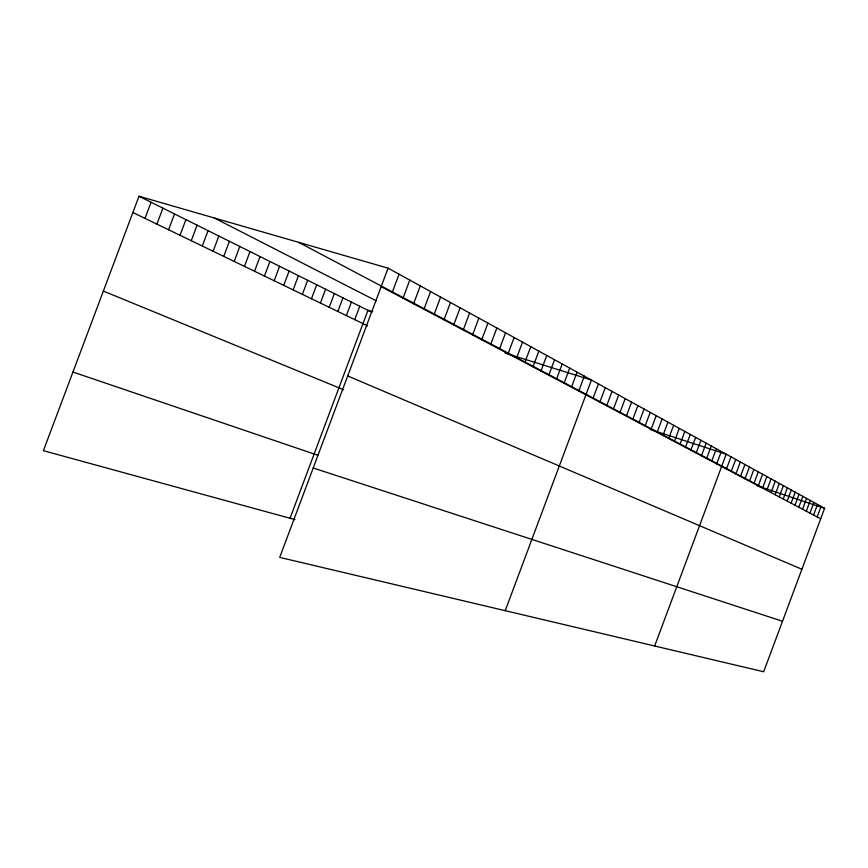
<?xml version="1.0" encoding="UTF-8"?>
<svg xmlns="http://www.w3.org/2000/svg" width="868" height="868" viewBox="0 0 868 868"><rect width="100%" height="100%" fill="white"/><g stroke="black" fill="none" stroke-linecap="round" stroke-linejoin="round"><path stroke-width="1.3" d="M490.67 344.498L496.843 327.995M499.458 349.142L505.577 332.802M508.084 353.688L514.138 337.511M516.536 358.159L522.525 342.133M524.825 362.542L530.76 346.668M532.963 366.839L538.844 351.106M540.948 371.048L546.775 355.479M548.793 375.193L554.565 359.753M556.486 379.262L562.204 363.963M564.048 383.244L569.712 368.097M571.47 387.171L577.079 372.144M578.761 391.012L584.327 376.126M505.23 610.681L591.433 380.043L505.067 353.092M592.952 398.51L598.421 383.884M599.864 402.166L605.289 387.671M606.667 405.757L612.038 391.381M613.34 409.284L618.667 395.027M619.904 412.745L625.188 398.618M626.36 416.163L631.6 402.144M632.718 419.515L637.904 405.616M638.957 422.814L644.11 409.023M645.098 426.058L650.208 412.376M651.141 429.248L656.208 415.685M657.087 432.383L662.11 418.929M662.946 435.476L667.926 422.13M668.696 438.514L673.644 425.277M674.371 441.508L679.275 428.369M679.948 444.459L684.819 431.418M685.438 447.356L690.266 434.423M690.852 450.21L695.648 437.374M696.179 453.031L700.932 440.293M701.42 455.798L706.14 443.157M706.595 458.532L711.272 445.978M711.684 461.212L716.328 448.767M716.697 463.87L721.319 451.501M654.656 645.987L726.223 454.203L650.089 429.432M726.451 469.013L730.997 456.828M731.192 471.519L735.706 459.422M735.869 473.982L740.35 461.971M740.48 476.423L744.928 464.499M745.015 478.821L749.442 466.973M749.496 481.187L753.891 469.425M753.923 483.519L758.274 471.845M758.274 485.82L762.603 474.221M762.581 488.087L766.878 476.575M766.813 490.333L771.088 478.886M771.001 492.547L775.243 481.176M775.135 494.727L779.345 483.433M779.204 496.876L783.392 485.657M783.229 498.991L787.385 487.849M787.189 501.096L791.323 490.019M791.106 503.158L795.207 492.156M794.98 505.198L799.048 494.272M798.788 507.216L802.835 496.355M802.564 509.212L806.578 498.416M806.285 511.176L810.278 500.445M809.952 513.107L813.924 502.453M813.576 515.028L817.526 504.438M817.168 516.916L821.085 506.402M388.083 268.169L824.6 508.333L763.688 671.756L279.713 557.397L388.083 268.169L138.999 196.244L43.4 450.676L295.001 519.628M145.01 218.378L151.065 202.255M156.902 224.118L162.902 208.157M168.566 229.749L174.511 213.94M180.023 235.282L185.904 219.615M191.253 240.707L197.09 225.181M202.287 246.035L208.06 230.649M213.116 251.264L218.834 236.02M223.749 256.396L229.423 241.293M234.197 261.442L239.818 246.469M244.451 266.389L250.017 251.557M254.53 271.261L260.053 256.548M264.436 276.046L269.905 261.463M274.169 280.744L279.594 266.292M283.738 285.355L289.109 271.033M293.134 289.901L298.462 275.688M302.379 294.361L307.663 280.277M311.471 298.744L316.711 284.78M320.411 303.062L325.608 289.207M329.2 307.315L334.354 293.568M337.847 311.482L342.958 297.854M346.365 315.594L351.431 302.075M354.73 319.641L359.764 306.23M290.042 518.272L367.956 310.31L372.73 311.796M392.195 292.494L399.052 274.201M403.002 298.201L409.783 280.104M413.58 303.789L420.286 285.876M423.931 309.258L430.571 291.539M434.065 314.607L440.629 297.073M443.993 319.847L450.481 302.498M453.704 324.979L460.138 307.804M463.23 330.003L469.599 313.012M472.561 334.939L478.865 318.111M481.707 339.768L487.946 323.102M313.218 467.993L782.513 621.26M757.254 485.83L824.6 508.333M72.945 372.036L317.764 455.233M103.368 291.073L343.663 389.765M347.699 375.942L801.902 569.245M132.88 212.519L367.609 325.858M138.999 196.244L371.417 312.035M214.32 217.998L376.235 300.827M298.7 242.356L762.343 487.523M381.161 286.668L820.705 518.793"/></g></svg>
